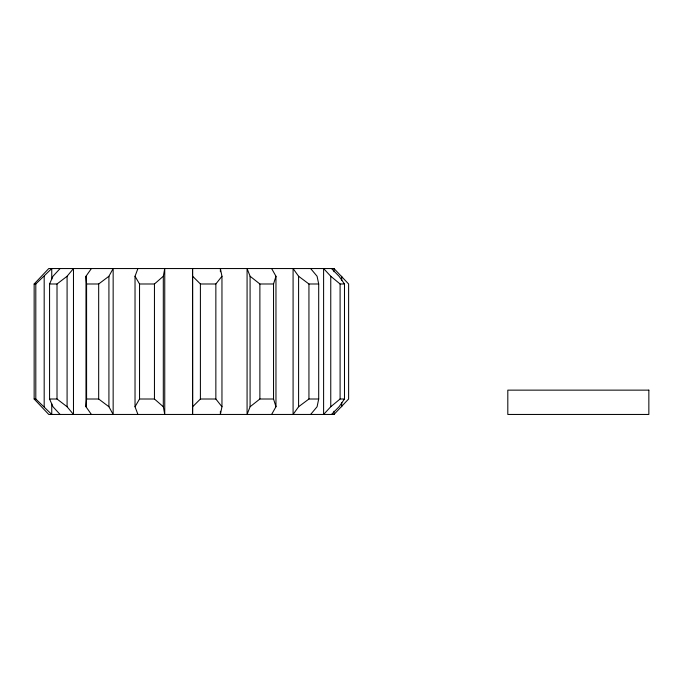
<?xml version="1.0" encoding="UTF-8"?>
<svg xmlns="http://www.w3.org/2000/svg" width="683" height="683" viewBox="0 0 683 683"><rect width="100%" height="100%" fill="white"/><g stroke="black" fill="none" stroke-linecap="round" stroke-linejoin="round"><path stroke-width="1.02" d="M192.657 406.735L192.589 414.453L192.589 268.547L192.657 406.735L200.401 399.009L215.854 399.009L221.958 406.735L220.387 414.453L220.387 411.26M91.394 414.453L85.981 406.735L86.579 399.009L86.579 283.991L85.981 276.265L91.394 268.547M163.305 276.265L164.748 268.547L164.748 414.453L163.305 406.735L163.305 276.265L154.452 283.991L139.537 283.991L135.029 276.265L137.923 268.547M310.637 268.547L317.091 276.265L318.696 283.991L318.696 399.009L317.091 406.735L310.637 414.453M271.621 414.453L275.966 406.735L273.533 399.009L273.533 283.991L275.966 276.265L271.621 268.547M250.089 406.735L247.075 414.453L247.075 268.547L250.089 276.265L250.089 406.735L259.881 399.009L273.533 399.009M60.087 414.453L52.975 406.735L49.569 399.009L49.569 283.991L52.975 276.265L60.087 268.547M86.579 283.991L98.676 283.991L108.921 276.265L113.156 268.547L113.156 414.453L108.921 406.735L98.676 399.009L86.579 399.009M137.923 414.453L135.029 406.735L139.537 399.009L139.537 283.991M331.494 268.547L339.075 276.265L344.488 283.991L344.488 399.009L339.075 406.735L331.494 414.453M318.696 399.009L308.938 399.009L298.591 406.735L293.084 414.453L293.084 268.547L298.591 276.265L308.938 283.991L318.696 283.991M215.854 399.009L215.854 283.991L221.958 276.265L220.387 268.547L220.387 271.74M49.569 283.991L57.013 283.991L67.088 276.265L73.474 268.547L73.474 414.453L67.088 406.735L57.013 399.009L49.569 399.009M34.15 283.991L48.766 268.547L333.996 268.547L348.62 283.991L348.62 399.009L333.996 414.453L48.766 414.453L34.15 399.009L34.15 283.991L35.806 283.991L51.746 268.547L51.746 279.202M344.488 399.009L340.1 399.009L330.76 406.735L323.605 414.453L323.605 268.547L330.76 276.265L340.1 283.991L344.488 283.991M192.657 276.265L200.401 283.991L215.854 283.991M250.089 276.265L259.881 283.991L273.533 283.991M34.15 399.009L35.806 399.009L51.746 414.453L51.746 403.798M139.537 399.009L154.452 399.009L163.305 406.735M341.722 276.265L341.722 280.508M341.722 402.492L341.722 406.735M340.1 283.991L340.1 399.009M333.996 268.547L333.996 271.74M333.996 411.26L333.996 414.453M330.76 276.265L330.76 406.735M308.938 283.991L308.938 399.009M298.591 276.265L298.591 406.735M275.966 276.265L275.966 406.735M259.881 283.991L259.881 399.009M221.958 276.265L221.958 406.735M200.401 283.991L200.401 399.009M154.452 283.991L154.452 399.009M135.029 276.265L135.029 406.735M108.921 276.265L108.921 406.735M98.676 283.991L98.676 399.009M85.981 276.265L85.981 406.735M67.088 276.265L67.088 406.735M57.013 283.991L57.013 399.009M44.182 276.265L44.182 406.735M35.806 283.991L35.806 399.009M648.85 390.138L507.81 390.138L507.81 414.453L648.85 414.453L648.85 390.138"/></g></svg>
